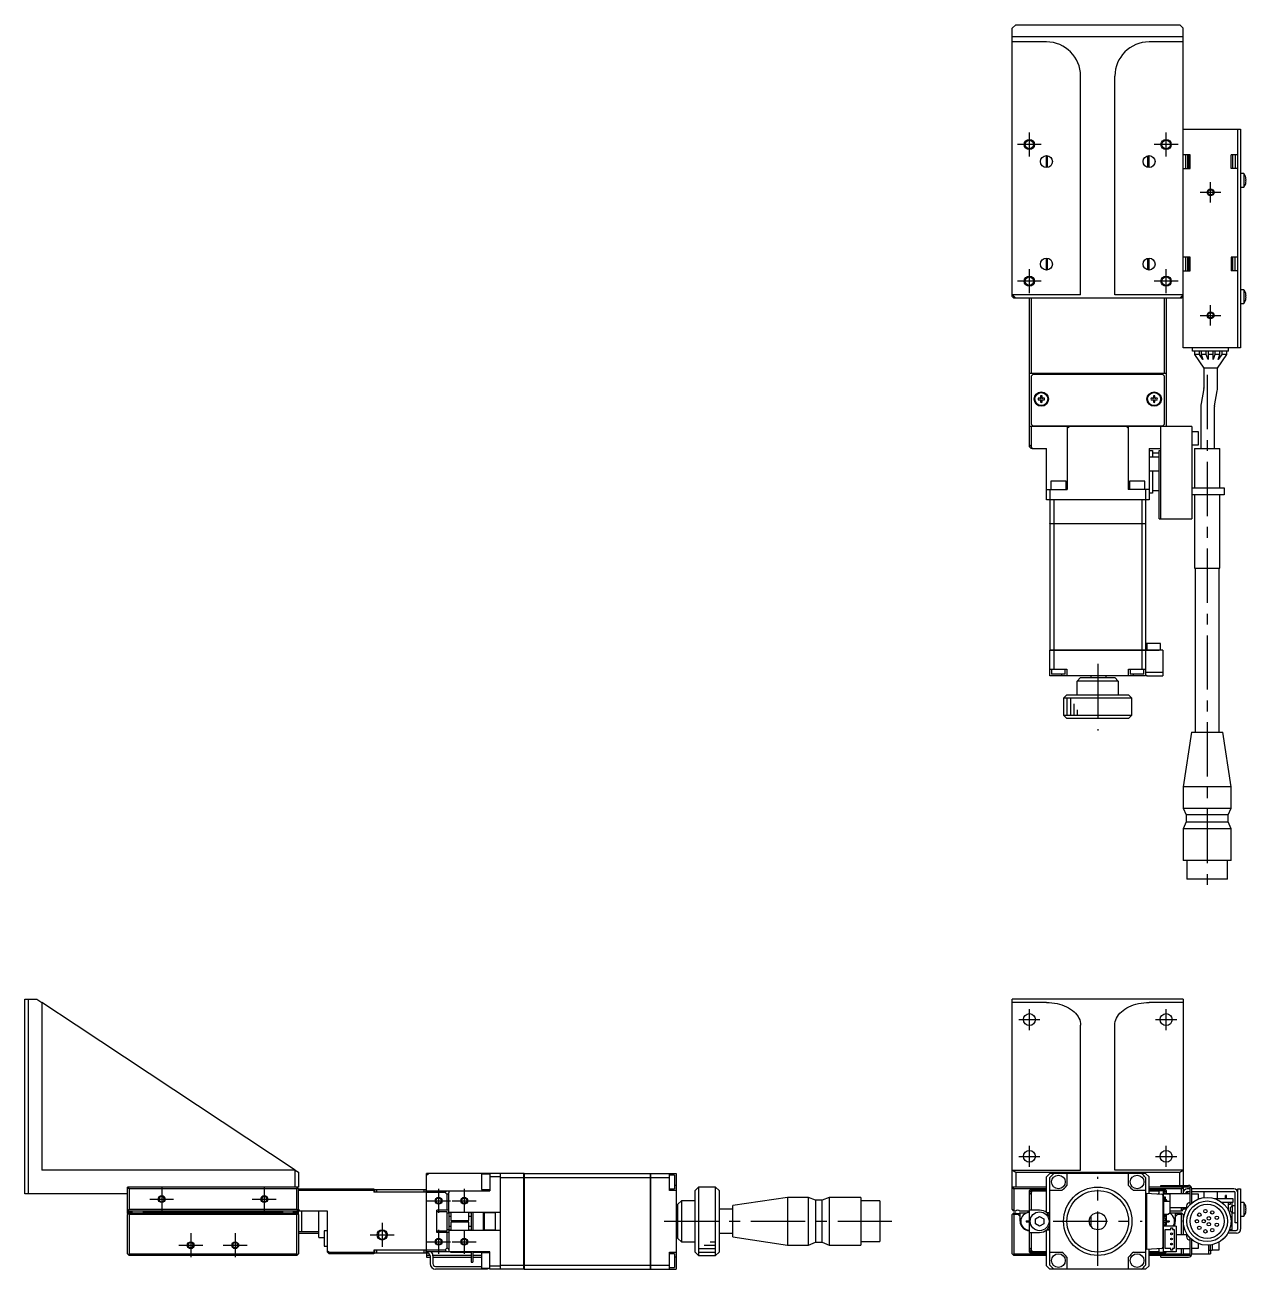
# Model space of a CAD drawing. Extents: x 0 to 744, y -8 to 659.
# Drawn here: x 0 to 357.1, y 295.3 to 659.4 of the extents above; entities that cross this region are included whole.
import ezdxf

# ---------------------------------------------------------------- set-up
doc = ezdxf.new("R2010")
doc.units = 0
doc.header["$LTSCALE"] = 0.5
doc.linetypes.add('CENTER', pattern=[50.8, 31.75, -6.35, 6.35, -6.35])
for name, color, linetype in [('MSM_CENTER', 1, 'CENTER'), ('MSM_CONTINUOUS', 7, 'CONTINUOUS'), ('MSM_NARROW', 5, 'CONTINUOUS')]:
    doc.layers.add(name, color=color, linetype=linetype)

msp = doc.modelspace()

# ---------------------------------------------------------------- linework, layer by layer
at = {"layer": 'MSM_CENTER'}
for p, q in [((293.76, 620.86), (293.76, 627.86)), ((333.76, 620.86), (333.76, 627.86)), ((297.26, 624.36), (290.26, 624.36)), ((337.26, 624.36), (330.26, 624.36)), ((346.76, 607.36), (346.76, 613.36)), ((343.76, 610.36), (349.76, 610.36)), ((293.76, 580.86), (293.76, 587.86)), ((333.76, 580.86), (333.76, 587.86)), ((297.26, 584.36), (290.26, 584.36)), ((337.26, 584.36), (330.26, 584.36)), ((346.76, 571.36), (346.76, 577.36)), ((343.76, 574.36), (349.76, 574.36)), ((345.76, 556.91), (345.76, 405.81)), ((313.76, 472.36), (313.76, 452.86)), ((293.76, 365.18), (293.76, 371.38)), ((333.76, 365.18), (333.76, 371.38)), ((290.66, 368.28), (296.86, 368.28)), ((330.66, 368.28), (336.86, 368.28)), ((293.76, 325.18), (293.76, 331.38)), ((333.76, 325.18), (333.76, 331.38)), ((290.66, 328.28), (296.86, 328.28)), ((330.66, 328.28), (336.86, 328.28)), ((313.76, 296.28), (313.76, 322.28)), ((40, 319.28), (40, 312.28)), ((70, 319.28), (70, 312.28)), ((121, 318.78), (121, 311.78)), ((128.5, 318.78), (128.5, 311.78)), ((36.5, 315.78), (43.5, 315.78)), ((66.5, 315.78), (73.5, 315.78)), ((117.5, 315.28), (124.5, 315.28)), ((125, 315.28), (132, 315.28)), ((104.5, 308.78), (104.5, 301.78)), ((121, 306.78), (121, 299.78)), ((128.5, 306.78), (128.5, 299.78)), ((186.95, 309.28), (253.55, 309.28)), ((300.76, 309.28), (326.76, 309.28)), ((45, 302.28), (52, 302.28)), ((48.5, 305.78), (48.5, 298.78)), ((58, 302.28), (65, 302.28)), ((61.5, 305.78), (61.5, 298.78)), ((101, 305.28), (108, 305.28)), ((117.5, 303.28), (124.5, 303.28)), ((125, 303.28), (132, 303.28))]:
    msp.add_line(p, q, dxfattribs=at)
at = {"layer": 'MSM_CONTINUOUS'}
for p, q in [((289.76, 659.36), (288.76, 658.36)), ((289.76, 659.36), (337.76, 659.36)), ((338.76, 658.36), (337.76, 659.36)), ((288.76, 579.86), (288.76, 658.36)), ((338.76, 655.86), (288.76, 655.86)), ((338.76, 564.86), (338.76, 658.36)), ((298.76, 654.36), (288.76, 654.36)), ((338.76, 654.36), (328.76, 654.36)), ((308.76, 580.32), (308.76, 644.36)), ((318.76, 580.32), (318.76, 644.36)), ((338.76, 628.86), (355.56, 628.86)), ((354.76, 564.86), (354.76, 628.86)), ((355.56, 628.86), (355.56, 564.86)), ((298.76, 617.61), (298.76, 621.11)), ((299.11, 617.64), (299.11, 621.07)), ((328.41, 617.64), (328.41, 621.07)), ((328.76, 617.61), (328.76, 621.11)), ((340.76, 621.36), (338.76, 621.36)), ((339.56, 617.36), (339.56, 621.36)), ((340.06, 621.36), (340.06, 617.36)), ((340.26, 621.36), (340.26, 617.36)), ((340.76, 617.36), (340.76, 621.36)), ((352.76, 617.36), (352.76, 621.36)), ((354.76, 621.36), (352.76, 621.36)), ((353.26, 617.36), (353.26, 621.36)), ((353.96, 621.36), (353.96, 617.36)), ((338.76, 617.36), (340.76, 617.36)), ((354.76, 617.36), (352.76, 617.36)), ((356.46, 615.86), (355.56, 615.86)), ((356.46, 615.86), (356.46, 611.86)), ((355.56, 611.86), (356.46, 611.86)), ((357.03, 614.74), (357.03, 614.75)), ((357.03, 614.04), (357.15, 614.04)), ((357.03, 613.68), (357.03, 614.04)), ((357.15, 613.68), (357.03, 613.68)), ((357.03, 612.97), (357.03, 612.97)), ((298.76, 587.61), (298.76, 591.11)), ((299.11, 587.64), (299.11, 591.07)), ((328.41, 587.64), (328.41, 591.07)), ((328.76, 587.61), (328.76, 591.11)), ((340.76, 591.36), (338.76, 591.36)), ((339.56, 587.36), (339.56, 591.36)), ((340.06, 591.36), (340.06, 587.36)), ((340.26, 591.36), (340.26, 587.36)), ((340.76, 587.36), (340.76, 591.36)), ((354.76, 591.36), (352.76, 591.36)), ((352.76, 591.36), (352.76, 587.36)), ((353.26, 587.36), (353.26, 591.36)), ((353.96, 587.36), (353.96, 591.36)), ((338.76, 587.36), (340.76, 587.36)), ((354.76, 587.36), (352.76, 587.36)), ((288.76, 580.36), (288.8, 580.32)), ((288.76, 579.86), (289.26, 579.36)), ((288.8, 580.32), (289.76, 579.36)), ((308.76, 580.32), (288.8, 580.32)), ((289.01, 579.61), (289.26, 579.86)), ((338.26, 579.36), (289.26, 579.36)), ((293.76, 535.86), (293.76, 579.36)), ((294.26, 579.36), (294.26, 557.36)), ((338.72, 580.32), (318.76, 580.32)), ((333.26, 557.36), (333.26, 579.36)), ((333.76, 579.36), (333.76, 541.86)), ((337.76, 579.36), (338.72, 580.32)), ((338.26, 579.86), (338.51, 579.61)), ((338.76, 579.86), (338.26, 579.36)), ((338.72, 580.32), (338.76, 580.36)), ((356.46, 581.86), (355.56, 581.86)), ((356.46, 581.86), (356.46, 577.86)), ((357.03, 580.74), (357.03, 580.75)), ((357.03, 580.04), (357.15, 580.04)), ((357.03, 579.68), (357.03, 580.04)), ((357.15, 579.68), (357.03, 579.68)), ((357.03, 578.97), (357.03, 578.97)), ((355.56, 577.86), (356.46, 577.86)), ((355.56, 564.86), (338.76, 564.86)), ((341.51, 563.86), (341.51, 564.86)), ((352.01, 563.86), (352.01, 564.86)), ((352.01, 563.86), (341.51, 563.86)), ((342.01, 563.86), (342.01, 562.86)), ((343.51, 562.86), (342.01, 562.86)), ((342.01, 562.86), (344.76, 558.86)), ((343.51, 562.86), (343.51, 563.86)), ((344.51, 561.4), (343.51, 562.86)), ((344.01, 563.86), (344.01, 562.86)), ((345.51, 562.86), (344.01, 562.86)), ((344.01, 562.86), (344.51, 561.4)), ((345.51, 562.86), (345.51, 563.86)), ((346.01, 561.4), (345.51, 562.86)), ((346.01, 563.86), (346.01, 561.4)), ((347.51, 562.86), (346.01, 562.86)), ((347.51, 561.4), (347.51, 563.86)), ((348.01, 562.86), (347.51, 561.4)), ((348.01, 563.86), (348.01, 562.86)), ((349.51, 562.86), (348.01, 562.86)), ((348.76, 558.86), (351.51, 562.86)), ((349.01, 561.4), (349.51, 562.86)), ((350.01, 562.86), (349.01, 561.4)), ((349.51, 562.86), (349.51, 563.86)), ((350.01, 563.86), (350.01, 562.86)), ((351.51, 562.86), (350.01, 562.86)), ((351.51, 562.86), (351.51, 563.86)), ((333.76, 557.36), (293.76, 557.36)), ((294.76, 557.06), (294.26, 556.56)), ((332.76, 557.06), (294.76, 557.06)), ((299.51, 557.36), (299.51, 557.06)), ((300.01, 557.36), (300.01, 557.06)), ((305.51, 557.06), (305.51, 557.36)), ((308.96, 557.36), (308.76, 557.16)), ((318.76, 557.16), (308.76, 557.16)), ((308.76, 557.16), (308.76, 557.06)), ((318.76, 557.16), (318.56, 557.36)), ((318.76, 557.06), (318.76, 557.16)), ((322.01, 557.36), (322.01, 557.06)), ((327.51, 557.06), (327.51, 557.36)), ((328.01, 557.06), (328.01, 557.36)), ((333.26, 556.56), (332.76, 557.06)), ((348.76, 558.86), (344.76, 558.86)), ((344.76, 558.86), (344.76, 553.12)), ((348.76, 553.12), (348.76, 558.86)), ((294.26, 556.56), (294.26, 542.56)), ((333.26, 542.56), (333.26, 556.56)), ((297.02, 550.1), (296.34, 550.1)), ((297.02, 550.78), (297.02, 550.1)), ((297.5, 550.1), (297.5, 550.78)), ((298.18, 550.1), (297.5, 550.1)), ((330.02, 550.1), (329.34, 550.1)), ((330.02, 550.78), (330.02, 550.1)), ((330.5, 550.1), (330.5, 550.78)), ((331.18, 550.1), (330.5, 550.1)), ((344.74, 552.95), (343.97, 548.54)), ((347.91, 547.84), (348.68, 552.25)), ((296.34, 549.62), (297.02, 549.62)), ((297.02, 549.62), (297.02, 548.94)), ((297.5, 549.62), (298.18, 549.62)), ((297.5, 548.94), (297.5, 549.62)), ((329.34, 549.62), (330.02, 549.62)), ((330.02, 549.62), (330.02, 548.94)), ((330.5, 548.94), (330.5, 549.62)), ((330.5, 549.62), (331.18, 549.62)), ((343.89, 547.67), (343.89, 535.36)), ((347.89, 535.36), (347.89, 547.67)), ((294.26, 542.56), (294.76, 542.06)), ((332.76, 542.06), (333.26, 542.56)), ((341.26, 541.86), (293.76, 541.86)), ((294.26, 541.86), (294.26, 535.97)), ((294.76, 542.06), (332.76, 542.06)), ((299.51, 542.06), (299.51, 541.86)), ((303.76, 542.06), (303.76, 541.86)), ((304.76, 542.06), (304.76, 541.86)), ((304.86, 541.36), (305.36, 541.86)), ((304.86, 541.86), (304.86, 523.36)), ((306.26, 542.06), (306.26, 541.86)), ((321.26, 541.86), (321.26, 542.06)), ((322.16, 541.86), (322.66, 541.36)), ((322.66, 541.86), (322.66, 523.36)), ((322.76, 542.06), (322.76, 541.86)), ((323.76, 541.86), (323.76, 542.06)), ((328.01, 541.86), (328.01, 542.06)), ((332.26, 514.86), (332.26, 541.86)), ((341.26, 541.86), (341.26, 514.86)), ((343.26, 540.26), (341.26, 540.26)), ((343.26, 536.46), (343.26, 540.26)), ((293.76, 536.47), (294.26, 535.97)), ((294.26, 535.36), (293.76, 535.86)), ((294.26, 535.97), (294.57, 535.36)), ((294.57, 535.36), (294.26, 535.36)), ((294.57, 535.36), (298.76, 535.36)), ((298.76, 520.36), (298.76, 535.36)), ((328.76, 535.36), (328.76, 520.36)), ((328.76, 535.36), (332.26, 535.36)), ((341.26, 536.46), (343.26, 536.46)), ((342.01, 535.36), (349.51, 535.36)), ((342.01, 535.36), (342.01, 523.86)), ((349.51, 523.86), (349.51, 535.36)), ((328.76, 534.86), (329.76, 534.86)), ((331.76, 532.86), (328.76, 532.86)), ((329.76, 534.86), (329.76, 532.86)), ((329.76, 534.11), (331.76, 534.11)), ((331.76, 514.86), (331.76, 534.86)), ((331.76, 534.86), (332.26, 534.86)), ((328.76, 528.86), (331.76, 528.86)), ((329.76, 528.86), (329.76, 522.36)), ((304.51, 525.86), (300.01, 525.86)), ((300.01, 525.86), (300.01, 523.36)), ((304.51, 523.36), (304.51, 525.86)), ((327.51, 525.86), (323.01, 525.86)), ((323.01, 525.86), (323.01, 523.36)), ((327.51, 523.36), (327.51, 525.86)), ((298.76, 523.36), (304.86, 523.36)), ((299.76, 523.36), (299.76, 513.41)), ((328.76, 523.36), (322.66, 523.36)), ((327.76, 523.36), (327.76, 513.41)), ((329.76, 522.36), (328.76, 522.36)), ((329.76, 523.11), (331.76, 523.11)), ((341.26, 523.86), (350.76, 523.86)), ((350.76, 521.86), (341.26, 521.86)), ((342.01, 521.86), (342.01, 500.36)), ((349.51, 500.36), (349.51, 521.86)), ((350.76, 523.86), (350.76, 521.86)), ((328.76, 520.36), (298.76, 520.36)), ((300.91, 520.36), (300.91, 513.41)), ((326.61, 520.36), (326.61, 513.41)), ((299.76, 513.41), (327.76, 513.41)), ((299.76, 513.36), (299.76, 476.41)), ((327.76, 513.36), (299.76, 513.36)), ((299.77, 513.36), (299.77, 513.41)), ((300.91, 513.36), (300.91, 476.41)), ((300.92, 513.36), (300.92, 513.41)), ((326.6, 513.36), (326.6, 513.41)), ((326.61, 513.36), (326.61, 476.41)), ((327.75, 513.36), (327.75, 513.41)), ((327.76, 513.36), (327.76, 476.41)), ((331.76, 514.86), (341.26, 514.86)), ((342.01, 500.36), (349.51, 500.36)), ((342.26, 500.36), (342.26, 452.36)), ((349.26, 452.36), (349.26, 500.36)), ((332.16, 478.36), (327.76, 478.36)), ((328.26, 476.41), (328.26, 478.36)), ((332.16, 476.36), (332.16, 478.36)), ((299.76, 476.41), (331.76, 476.41)), ((332.76, 476.36), (299.76, 476.36)), ((299.76, 468.86), (299.76, 476.36)), ((299.77, 476.36), (299.77, 476.41)), ((300.91, 476.36), (300.91, 470.86)), ((300.92, 476.36), (300.92, 476.41)), ((326.6, 476.36), (326.6, 476.41)), ((326.61, 476.36), (326.61, 470.86)), ((327.75, 476.36), (327.75, 476.41)), ((327.76, 476.36), (327.76, 468.86)), ((331.76, 476.41), (331.76, 476.36)), ((332.76, 476.36), (332.76, 469.91)), ((299.76, 470.86), (304.76, 470.86)), ((300.26, 470.86), (300.26, 469.36)), ((304.26, 469.36), (304.26, 470.86)), ((304.76, 470.86), (304.76, 468.86)), ((322.76, 468.86), (322.76, 470.86)), ((322.76, 470.86), (327.76, 470.86)), ((323.26, 470.86), (323.26, 469.36)), ((327.26, 469.36), (327.26, 470.86)), ((327.76, 469.91), (332.76, 469.91)), ((332.76, 469.86), (327.76, 469.86)), ((332.71, 469.86), (332.71, 469.91)), ((332.76, 469.86), (332.76, 468.86)), ((327.76, 468.86), (299.76, 468.86)), ((304.26, 469.36), (300.26, 469.36)), ((303.26, 468.86), (303.26, 469.36)), ((308.76, 468.36), (307.76, 467.36)), ((319.76, 467.36), (307.76, 467.36)), ((307.76, 463.36), (307.76, 467.36)), ((308.76, 468.36), (318.76, 468.36)), ((311.76, 468.86), (311.76, 468.36)), ((316.26, 468.36), (316.26, 468.86)), ((319.76, 467.36), (318.76, 468.36)), ((319.76, 467.36), (319.76, 463.36)), ((327.26, 469.36), (323.26, 469.36)), ((324.26, 468.86), (324.26, 469.36)), ((327.76, 469.06), (328.06, 469.06)), ((328.06, 469.06), (328.06, 468.86)), ((328.06, 468.86), (332.76, 468.86)), ((304.76, 463.36), (303.76, 462.36)), ((304.76, 463.36), (322.76, 463.36)), ((323.76, 462.36), (322.76, 463.36)), ((323.76, 462.36), (303.76, 462.36)), ((303.76, 462.36), (303.76, 457.36)), ((323.76, 457.36), (323.76, 462.36)), ((303.76, 457.36), (323.76, 457.36)), ((303.76, 457.36), (304.76, 456.36)), ((322.76, 456.36), (304.76, 456.36)), ((322.76, 456.36), (323.76, 457.36)), ((341.19, 452.36), (338.76, 436.36)), ((341.19, 452.36), (350.33, 452.36)), ((352.76, 436.36), (350.33, 452.36)), ((352.76, 436.36), (338.76, 436.36)), ((338.76, 436.36), (338.76, 430.16)), ((352.76, 430.16), (352.76, 436.36)), ((338.76, 430.16), (352.76, 430.16)), ((338.76, 430.16), (339.61, 428.16)), ((351.91, 428.16), (352.76, 430.16)), ((339.61, 426.16), (338.76, 424.16)), ((351.91, 428.16), (339.61, 428.16)), ((339.61, 428.16), (339.61, 426.16)), ((339.61, 426.16), (351.91, 426.16)), ((351.91, 426.16), (351.91, 428.16)), ((352.76, 424.16), (351.91, 426.16)), ((352.76, 424.16), (338.76, 424.16)), ((338.76, 424.16), (338.76, 414.86)), ((352.76, 414.86), (352.76, 424.16)), ((352.76, 414.86), (338.76, 414.86)), ((339.81, 414.86), (339.81, 409.36)), ((351.71, 409.36), (351.71, 414.86)), ((351.71, 409.36), (339.81, 409.36)), ((0, 317.28), (0, 374.28)), ((0, 374.28), (3.5, 374.28)), ((1, 374.28), (1, 317.28)), ((3.5, 374.28), (5, 373.29)), ((5, 373.29), (5, 324.28)), ((15, 366.67), (5, 373.29)), ((338.76, 374.28), (288.76, 374.28)), ((288.76, 312.78), (288.76, 374.28)), ((298.76, 373.29), (288.76, 373.29)), ((298.76, 373.29), (299.54, 373.27)), ((299.54, 373.27), (300.32, 373.21)), ((300.32, 373.21), (301.09, 373.1)), ((301.09, 373.1), (301.85, 372.96)), ((301.85, 372.96), (302.59, 372.78)), ((302.59, 372.78), (303.3, 372.57)), ((303.3, 372.57), (303.99, 372.31)), ((303.99, 372.31), (304.64, 372.02)), ((304.64, 372.02), (305.25, 371.7)), ((305.25, 371.7), (305.83, 371.35)), ((321.69, 371.35), (322.27, 371.7)), ((322.27, 371.7), (322.88, 372.02)), ((322.88, 372.02), (323.54, 372.31)), ((323.54, 372.31), (324.22, 372.57)), ((324.22, 372.57), (324.93, 372.78)), ((324.93, 372.78), (325.67, 372.96)), ((325.67, 372.96), (326.43, 373.1)), ((326.43, 373.1), (327.2, 373.21)), ((327.2, 373.21), (327.98, 373.27)), ((327.98, 373.27), (328.76, 373.29)), ((338.76, 373.29), (328.76, 373.29)), ((338.76, 374.28), (338.76, 319.78)), ((305.83, 371.35), (306.36, 370.97)), ((306.36, 370.97), (306.85, 370.56)), ((306.85, 370.56), (307.29, 370.13)), ((307.29, 370.13), (307.67, 369.67)), ((307.67, 369.67), (308, 369.2)), ((308, 369.2), (308.27, 368.71)), ((308.27, 368.71), (308.48, 368.21)), ((308.48, 368.21), (308.64, 367.7)), ((318.88, 367.7), (319.04, 368.21)), ((319.04, 368.21), (319.25, 368.71)), ((319.25, 368.71), (319.52, 369.2)), ((319.52, 369.2), (319.85, 369.67)), ((319.85, 369.67), (320.23, 370.13)), ((320.23, 370.13), (320.67, 370.56)), ((320.67, 370.56), (321.16, 370.97)), ((321.16, 370.97), (321.69, 371.35)), ((79.04, 324.28), (15, 366.67)), ((308.64, 367.7), (308.73, 367.19)), ((308.73, 367.19), (308.76, 366.67)), ((308.76, 324.28), (308.76, 366.67)), ((318.76, 366.67), (318.79, 367.19)), ((318.76, 324.28), (318.76, 366.67)), ((318.79, 367.19), (318.88, 367.7)), ((79.04, 324.28), (5, 324.28)), ((79, 319.28), (79, 324.28)), ((79.04, 324.28), (80, 323.65)), ((288.76, 324.28), (308.76, 324.28)), ((288.8, 324.28), (289.76, 323.65)), ((338.76, 324.28), (318.76, 324.28)), ((337.76, 323.65), (338.72, 324.28)), ((80, 323.65), (80, 319.28)), ((117.5, 322.78), (118, 323.28)), ((145.95, 323.28), (117.5, 323.28)), ((117.5, 300.78), (117.5, 323.28)), ((133.5, 323.03), (133.5, 318.53)), ((136, 323.03), (133.5, 323.03)), ((136, 323.28), (136, 318.18)), ((139, 322.28), (136, 322.28)), ((139, 323.28), (139, 295.28)), ((139, 322.13), (145.95, 322.13)), ((145.95, 295.28), (145.95, 323.28)), ((146, 323.27), (145.95, 323.27)), ((146, 322.12), (145.95, 322.12)), ((146, 323.28), (182.95, 323.28)), ((146, 323.28), (146, 295.28)), ((146, 322.13), (182.95, 322.13)), ((182.95, 295.28), (182.95, 323.28)), ((183, 323.27), (182.95, 323.27)), ((183, 322.12), (182.95, 322.12)), ((183, 323.28), (183, 295.28)), ((183, 323.28), (190.5, 323.28)), ((183, 322.13), (188.5, 322.13)), ((188.5, 318.28), (188.5, 323.28)), ((190, 322.78), (188.5, 322.78)), ((190, 322.78), (190, 318.78)), ((190.5, 323.28), (190.5, 295.28)), ((289.76, 323.65), (337.76, 323.65)), ((289.76, 323.65), (289.76, 319.28)), ((299.76, 323.28), (298.76, 322.28)), ((298.76, 311.88), (298.76, 322.28)), ((327.76, 323.28), (299.76, 323.28)), ((299.76, 296.43), (299.76, 322.13)), ((304.76, 323.28), (304.76, 319.78)), ((322.76, 319.78), (322.76, 323.28)), ((328.76, 322.28), (327.76, 323.28)), ((327.76, 322.13), (327.76, 296.43)), ((328.76, 317.46), (328.76, 322.28)), ((337.76, 319.78), (337.76, 323.65)), ((30, 317.28), (0, 317.28)), ((80, 319.28), (30, 319.28)), ((30.5, 319.28), (30, 318.78)), ((30, 311.58), (30, 319.28)), ((30.25, 319.03), (30.5, 318.78)), ((30.5, 318.78), (30.5, 312.78)), ((79.5, 318.78), (30.5, 318.78)), ((80, 318.78), (79.5, 319.28)), ((79.5, 318.78), (79.75, 319.03)), ((79.5, 312.78), (79.5, 318.78)), ((80, 311.58), (80, 318.78)), ((80, 318.78), (102, 318.78)), ((102, 318.28), (80, 318.28)), ((102, 318.78), (102, 317.78)), ((117.5, 317.78), (102, 317.78)), ((102.3, 317.78), (102.3, 318.58)), ((102.3, 318.58), (117.3, 318.58)), ((102.8, 318.58), (102.8, 317.78)), ((116.8, 317.78), (116.8, 318.58)), ((117.3, 318.58), (117.3, 317.78)), ((117.5, 318.18), (124, 318.18)), ((122.89, 317.68), (117.5, 317.68)), ((122.89, 317.68), (123.39, 318.18)), ((123.5, 317.07), (122.89, 317.68)), ((124, 317.57), (123.5, 317.07)), ((123.5, 312.53), (123.5, 317.07)), ((124, 318.18), (124, 317.57)), ((124, 318.18), (136, 318.18)), ((124, 311.77), (124, 317.57)), ((133.5, 318.53), (136, 318.53)), ((188.5, 318.78), (190, 318.78)), ((190.5, 318.28), (188.5, 318.28)), ((190.5, 319.78), (190, 319.78)), ((197, 319.28), (196, 318.28)), ((196, 300.28), (196, 318.28)), ((197, 319.28), (197, 299.28)), ((202, 319.28), (197, 319.28)), ((202, 299.28), (202, 319.28)), ((203, 318.28), (202, 319.28)), ((203, 318.28), (203, 300.28)), ((298.76, 319.28), (288.76, 319.28)), ((288.76, 318.78), (289.26, 319.28)), ((289.26, 318.78), (289.01, 319.03)), ((289.26, 318.78), (289.26, 312.28)), ((298.76, 318.78), (289.26, 318.78)), ((294.26, 318.78), (293.76, 318.28)), ((293.76, 300.28), (293.76, 318.28)), ((293.76, 317.68), (294.26, 318.18)), ((293.86, 317.78), (293.76, 317.78)), ((294.26, 317.57), (293.76, 317.07)), ((294.26, 318.18), (294.26, 318.58)), ((294.26, 318.58), (298.76, 318.58)), ((294.57, 318.18), (294.26, 317.57)), ((294.26, 318.18), (298.76, 318.18)), ((294.26, 317.57), (294.26, 312.53)), ((294.76, 318.58), (294.76, 318.18)), ((303.26, 318.28), (299.76, 318.28)), ((327.76, 318.28), (324.26, 318.28)), ((327.76, 317.53), (328.06, 317.51)), ((328.06, 317.51), (332.48, 317.2)), ((328.06, 317.51), (328.06, 301.05)), ((332.26, 319.28), (328.76, 319.28)), ((338.26, 318.78), (328.76, 318.78)), ((328.76, 318.58), (333.26, 318.58)), ((328.76, 318.18), (331.76, 318.18)), ((331.76, 317.28), (331.34, 317.28)), ((331.76, 317.25), (331.76, 318.28)), ((331.76, 318.28), (332.96, 318.28)), ((332.26, 319.78), (340.26, 319.78)), ((332.26, 319.28), (332.26, 319.78)), ((340.56, 319.28), (332.26, 319.28)), ((332.76, 318.28), (332.76, 318.58)), ((332.76, 316.9), (332.76, 301.66)), ((332.96, 300.28), (332.96, 318.28)), ((332.96, 318.18), (333.26, 318.18)), ((333.26, 317.57), (332.96, 318.17)), ((334.96, 317.18), (332.96, 317.18)), ((333.76, 318.28), (333.26, 318.78)), ((333.26, 318.58), (333.26, 318.18)), ((333.26, 318.18), (333.76, 317.68)), ((333.65, 317.18), (333.26, 317.57)), ((333.26, 317.18), (333.26, 317.57)), ((333.76, 317.78), (333.66, 317.78)), ((333.76, 318.28), (333.76, 317.18)), ((340.76, 317.28), (333.76, 317.28)), ((334.96, 313.38), (334.96, 317.18)), ((338.26, 319.28), (338.76, 318.78)), ((338.51, 319.03), (338.26, 318.78)), ((338.26, 317.28), (338.26, 318.78)), ((338.76, 319.28), (338.76, 317.28)), ((339.56, 317.28), (339.56, 317.58)), ((340.06, 317.78), (339.61, 317.78)), ((340.76, 318.78), (339.96, 318.78)), ((339.96, 317.98), (340.76, 317.98)), ((340.06, 317.78), (340.06, 317.28)), ((340.76, 314.18), (340.76, 319.08)), ((353.56, 318.78), (341.26, 318.78)), ((341.26, 314.64), (341.26, 318.78)), ((341.26, 317.98), (353.56, 317.98)), ((343.26, 317.18), (341.26, 317.18)), ((343.26, 315.82), (343.26, 317.18)), ((344.76, 317.98), (344.76, 316.21)), ((348.76, 315.98), (348.76, 317.98)), ((351.14, 315.98), (351.14, 316.78)), ((351.39, 316.78), (351.14, 316.78)), ((351.39, 315.98), (351.39, 316.78)), ((353.96, 308.78), (353.96, 317.58)), ((354.76, 307.08), (354.76, 318.78)), ((354.76, 318.78), (355.56, 318.78)), ((355.56, 318.78), (355.56, 306.98)), ((191, 314.28), (192, 315.28)), ((191, 304.28), (191, 314.28)), ((192, 315.28), (192, 303.28)), ((196, 315.28), (192, 315.28)), ((223, 316.28), (207, 313.85)), ((207, 304.71), (207, 313.85)), ((223, 316.28), (223, 302.28)), ((229.2, 316.28), (223, 316.28)), ((229.2, 302.28), (229.2, 316.28)), ((231.2, 315.43), (229.2, 316.28)), ((231.2, 315.43), (231.2, 303.13)), ((233.2, 315.43), (231.2, 315.43)), ((235.2, 316.28), (233.2, 315.43)), ((233.2, 303.13), (233.2, 315.43)), ((235.2, 316.28), (235.2, 302.28)), ((244.5, 316.28), (235.2, 316.28)), ((244.5, 316.28), (244.5, 302.28)), ((250, 315.23), (244.5, 315.23)), ((250, 315.23), (250, 303.33)), ((332.96, 316.45), (333.51, 316.45)), ((332.96, 316.23), (333.19, 316.23)), ((332.96, 315.98), (333.19, 315.98)), ((332.96, 315.92), (333.19, 315.92)), ((332.96, 315.5), (333.04, 315.5)), ((332.96, 313.5), (333.06, 313.5)), ((332.96, 313.38), (333.06, 313.38)), ((333.06, 311.38), (333.06, 315.08)), ((333.16, 315.18), (334.74, 315.18)), ((333.19, 315.72), (333.19, 316.23)), ((333.29, 315.62), (333.62, 315.62)), ((333.62, 315.39), (333.29, 315.39)), ((333.51, 316.45), (333.51, 315.62)), ((333.51, 315.39), (333.51, 315.18)), ((333.72, 315.18), (333.72, 315.29)), ((333.95, 315.18), (333.95, 315.29)), ((334.84, 315.08), (334.84, 311.7)), ((334.84, 313.38), (334.96, 313.38)), ((334.84, 313.28), (339.76, 313.28)), ((338.26, 312.28), (338.26, 313.28)), ((338.76, 312.78), (338.76, 313.28)), ((339.56, 313.28), (339.56, 312.78)), ((339.76, 313.78), (339.76, 312.89)), ((341.43, 314.78), (341.26, 314.78)), ((343.26, 315.98), (343.73, 315.98)), ((347.79, 315.98), (353.26, 315.98)), ((353.26, 314.78), (350.09, 314.78)), ((352.01, 312.43), (352.01, 314.78)), ((352.47, 314.23), (352.01, 314.23)), ((352.47, 314.78), (352.47, 314.23)), ((352.86, 313.58), (352.56, 313.28)), ((352.56, 312.28), (352.56, 313.28)), ((353.06, 313.78), (352.86, 313.58)), ((353.01, 314.78), (353.01, 313.73)), ((353.06, 313.78), (353.06, 311.78)), ((353.96, 313.78), (353.06, 313.78)), ((353.26, 315.98), (353.26, 314.78)), ((356.46, 314.78), (355.56, 314.78)), ((356.46, 314.78), (356.46, 310.78)), ((357.03, 313.67), (357.03, 313.67)), ((30.5, 312.78), (30, 312.28)), ((88.5, 312.28), (30, 312.28)), ((30, 312.08), (31.4, 312.08)), ((30.5, 311.78), (30, 311.28)), ((30.1, 311.48), (30, 311.58)), ((30, 299.78), (30, 311.28)), ((30.1, 311.38), (30.1, 311.58)), ((30.5, 311.28), (30.25, 311.53)), ((31.1, 311.88), (30.4, 311.88)), ((30.5, 312.78), (79.5, 312.78)), ((30.5, 311.78), (79.5, 311.78)), ((79.5, 311.28), (30.5, 311.28)), ((30.5, 311.28), (30.5, 299.78)), ((31.4, 311.78), (31.4, 312.08)), ((75.5, 311.89), (34.5, 311.89)), ((34.5, 311.78), (34.5, 311.89)), ((75.5, 311.78), (75.5, 311.89)), ((78.6, 311.78), (78.6, 312.08)), ((80, 312.08), (78.6, 312.08)), ((79.6, 311.88), (78.9, 311.88)), ((80, 312.28), (79.5, 312.78)), ((79.5, 311.78), (80, 311.28)), ((79.75, 311.53), (79.5, 311.28)), ((79.5, 299.78), (79.5, 311.28)), ((80, 311.58), (79.9, 311.48)), ((79.9, 311.58), (79.9, 311.38)), ((80.5, 312.28), (80, 312.78)), ((80, 311.28), (80, 299.78)), ((81, 306.28), (81, 312.28)), ((86, 304.53), (86, 312.28)), ((88.5, 300.28), (88.5, 312.28)), ((124, 312.53), (120.5, 312.53)), ((120.5, 306.03), (120.5, 312.53)), ((123.5, 312.03), (120.5, 312.03)), ((123.5, 306.53), (123.5, 312.03)), ((124, 311.77), (123.5, 311.56)), ((139, 311.88), (124, 311.88)), ((124.1, 306.68), (124.1, 311.88)), ((124.6, 311.78), (124.1, 311.78)), ((124.1, 310.78), (124.6, 310.78)), ((124.5, 311.88), (124.5, 311.78)), ((124.6, 311.88), (124.6, 309.53)), ((124.6, 309.53), (129.8, 309.53)), ((129.8, 309.53), (129.8, 311.88)), ((130.5, 311.78), (129.8, 311.78)), ((129.8, 310.78), (130.5, 310.78)), ((130.5, 311.88), (130.5, 306.68)), ((131, 311.88), (131, 306.68)), ((134.1, 306.68), (134.1, 311.88)), ((134.3, 311.88), (134.3, 306.68)), ((137.5, 311.78), (134.3, 311.78)), ((137.5, 311.88), (137.5, 306.68)), ((191, 312.78), (190.5, 312.78)), ((191, 311.78), (190.5, 311.78)), ((190.5, 310.78), (191, 310.78)), ((207, 312.78), (203, 312.78)), ((289.26, 312.28), (288.76, 312.78)), ((289.26, 311.78), (288.76, 311.28)), ((288.76, 299.78), (288.76, 311.28)), ((289.26, 311.28), (289.01, 311.53)), ((289.7, 312.28), (289.26, 312.28)), ((289.26, 311.78), (289.7, 311.78)), ((289.26, 311.28), (289.26, 299.78)), ((290.46, 311.28), (289.26, 311.28)), ((291.06, 311.7), (290.46, 311.28)), ((290.46, 311.28), (291.06, 310.68)), ((293.76, 312.28), (291.02, 312.28)), ((291.02, 311.78), (293.15, 311.78)), ((291.06, 309.28), (291.06, 311.78)), ((293.76, 310.28), (293.72, 310.28)), ((293.72, 310.28), (293.72, 309.48)), ((296.76, 312.53), (293.76, 312.53)), ((295.51, 310), (296.76, 310.72)), ((295.51, 308.56), (295.51, 310)), ((296.76, 310.72), (298.01, 310)), ((298.01, 310), (298.01, 308.56)), ((298.76, 311.88), (299.76, 311.88)), ((298.85, 311.77), (299.76, 311.77)), ((311.76, 310.78), (311.76, 307.78)), ((332.96, 312.53), (333.06, 312.53)), ((332.96, 311.97), (333.06, 311.97)), ((332.96, 310.78), (332.96, 310.78)), ((333.19, 310.55), (332.96, 310.55)), ((333.19, 310.48), (332.96, 310.48)), ((333.19, 310.23), (332.96, 310.23)), ((332.96, 309.53), (333.76, 309.53)), ((334.42, 311.28), (333.16, 311.28)), ((333.19, 310.23), (333.19, 310.74)), ((333.19, 310.28), (333.76, 310.28)), ((333.2, 310.78), (333.76, 310.78)), ((333.62, 311.07), (333.29, 311.07)), ((333.29, 310.84), (333.62, 310.84)), ((333.39, 311.28), (333.39, 311.07)), ((333.39, 310.84), (333.39, 310.78)), ((333.39, 310.28), (333.39, 309.53)), ((333.51, 311.28), (333.51, 311.07)), ((333.51, 310.84), (333.51, 310.78)), ((333.51, 310.28), (333.51, 309.53)), ((333.72, 311.17), (333.72, 311.28)), ((333.76, 310.87), (333.76, 308.28)), ((333.81, 310.28), (333.76, 310.28)), ((333.81, 310.28), (333.81, 309.48)), ((333.95, 311.17), (333.95, 311.28)), ((334.81, 311.63), (334.49, 311.31)), ((338.26, 312.28), (334.84, 312.28)), ((334.84, 311.78), (338.26, 311.78)), ((336.46, 309.28), (336.46, 311.78)), ((337.06, 311.28), (336.46, 311.7)), ((336.46, 310.68), (337.06, 311.28)), ((338.26, 311.28), (337.06, 311.28)), ((338.76, 312.78), (338.26, 312.28)), ((338.26, 311.78), (338.76, 311.28)), ((338.51, 311.53), (338.26, 311.28)), ((338.26, 305.28), (338.26, 311.28)), ((339.56, 312.78), (338.76, 312.78)), ((338.76, 311.28), (338.76, 305.28)), ((352.56, 312.28), (352.86, 311.98)), ((352.86, 311.98), (353.06, 311.78)), ((353.01, 311.83), (353.01, 306.78)), ((353.06, 311.78), (353.96, 311.78)), ((355.56, 310.78), (356.46, 310.78)), ((357.03, 312.6), (357.03, 312.96)), ((357.03, 312.96), (357.15, 312.96)), ((357.15, 312.6), (357.03, 312.6)), ((357.03, 311.89), (357.03, 311.89)), ((80, 306.28), (86, 306.28)), ((87.5, 306.53), (87.5, 302.03)), ((88.5, 306.53), (87.5, 306.53)), ((120.5, 306.53), (123.5, 306.53)), ((124, 306.03), (120.5, 306.03)), ((123.5, 307), (124, 306.79)), ((123.5, 301.49), (123.5, 306.03)), ((124, 306.79), (124, 300.99)), ((124, 306.68), (139, 306.68)), ((124.6, 307.78), (124.1, 307.78)), ((124.1, 306.78), (124.6, 306.78)), ((124.5, 306.78), (124.5, 306.68)), ((124.6, 309.03), (124.6, 306.68)), ((129.8, 309.03), (124.6, 309.03)), ((129.8, 306.68), (129.8, 309.03)), ((130.5, 307.78), (129.8, 307.78)), ((129.8, 306.78), (130.5, 306.78)), ((134.3, 306.78), (137.5, 306.78)), ((191, 307.78), (190.5, 307.78)), ((190.5, 306.78), (191, 306.78)), ((292.86, 309.42), (292.86, 309.13)), ((292.86, 309.42), (293.66, 309.42)), ((292.86, 309.13), (293.66, 309.13)), ((293.39, 309.42), (293.39, 309.13)), ((293.72, 309.07), (293.72, 308.28)), ((293.76, 308.28), (293.72, 308.28)), ((293.76, 306.03), (296.76, 306.03)), ((294.26, 306.03), (294.26, 300.99)), ((296.76, 307.84), (295.51, 308.56)), ((298.01, 308.56), (296.76, 307.84)), ((299.76, 306.68), (298.76, 306.68)), ((298.76, 296.28), (298.76, 306.68)), ((299.76, 306.79), (298.85, 306.79)), ((332.96, 309.03), (333.76, 309.03)), ((332.96, 308.28), (333.76, 308.28)), ((336.66, 307.85), (332.96, 307.85)), ((333.39, 309.03), (333.39, 308.28)), ((333.46, 301.35), (333.46, 306.85)), ((333.46, 306.85), (335.11, 306.85)), ((333.51, 309.03), (333.51, 308.28)), ((333.76, 307.85), (333.76, 308.28)), ((333.81, 308.28), (333.76, 308.28)), ((333.81, 309.07), (333.81, 308.28)), ((333.87, 309.42), (334.66, 309.42)), ((333.87, 309.13), (334.66, 309.13)), ((334.13, 309.13), (334.13, 309.42)), ((334.66, 309.42), (334.66, 309.13)), ((335.11, 307.35), (335.61, 307.35)), ((335.11, 306.85), (335.11, 307.35)), ((335.61, 307.35), (335.61, 306.85)), ((335.61, 306.85), (336.16, 306.85)), ((336.16, 306.85), (336.16, 301.35)), ((336.66, 307.85), (336.66, 300.35)), ((352.22, 306.58), (354.26, 306.58)), ((353.01, 306.78), (352.3, 306.78)), ((354.76, 308.78), (353.96, 308.78)), ((80, 305.78), (86, 305.78)), ((86, 304.53), (87.5, 304.53)), ((190.5, 305.78), (191, 305.78)), ((192, 303.28), (191, 304.28)), ((192, 303.28), (196, 303.28)), ((203, 305.78), (207, 305.78)), ((207, 304.71), (223, 302.28)), ((223, 302.28), (229.2, 302.28)), ((229.2, 302.28), (231.2, 303.13)), ((231.2, 303.13), (233.2, 303.13)), ((233.2, 303.13), (235.2, 302.28)), ((235.2, 302.28), (244.5, 302.28)), ((244.5, 303.33), (250, 303.33)), ((339.76, 305.28), (336.66, 305.28)), ((339.76, 305.67), (339.76, 304.78)), ((340.76, 299.48), (340.76, 304.38)), ((341.26, 299.78), (341.26, 303.92)), ((341.26, 303.78), (341.43, 303.78)), ((343.26, 301.38), (343.26, 302.74)), ((346.26, 299.78), (346.26, 302.3)), ((346.76, 300.78), (346.76, 302.35)), ((347.26, 302.44), (347.26, 300.78)), ((349.26, 300.88), (349.26, 303.22)), ((354.36, 305.78), (351.82, 305.78)), ((30, 299.78), (30.5, 299.28)), ((30.25, 299.53), (30.5, 299.78)), ((30.5, 299.78), (79.5, 299.78)), ((79.5, 299.28), (30.5, 299.28)), ((79.5, 299.78), (79.75, 299.53)), ((79.5, 299.28), (80, 299.78)), ((87.5, 302.03), (88.5, 302.03)), ((88.5, 300.59), (89.11, 300.28)), ((89, 299.78), (88.5, 300.28)), ((102, 299.78), (89, 299.78)), ((89.11, 300.28), (102, 300.28)), ((89.11, 300.28), (89.61, 299.78)), ((117.5, 300.78), (102, 300.78)), ((102, 300.78), (102, 299.78)), ((102.3, 299.98), (102.3, 300.78)), ((117.7, 299.98), (102.3, 299.98)), ((102.8, 300.78), (102.8, 299.98)), ((116.8, 299.98), (116.8, 300.78)), ((117.3, 300.78), (117.3, 299.98)), ((117.5, 300.88), (122.89, 300.88)), ((117.5, 300.38), (117.5, 300.78)), ((136, 300.38), (117.5, 300.38)), ((117.5, 299.98), (117.5, 298.78)), ((118.49, 299.28), (117.5, 299.28)), ((117.5, 298.78), (118.5, 298.78)), ((118.5, 299.18), (118.5, 296.88)), ((130.5, 299.28), (119.3, 299.28)), ((119.3, 299.18), (119.3, 296.88)), ((119.3, 298.78), (130.5, 298.78)), ((122.89, 300.88), (123.5, 301.49)), ((123.39, 300.38), (122.89, 300.88)), ((123.5, 301.49), (124, 300.99)), ((124, 300.99), (124, 300.38)), ((124.5, 300.38), (124.5, 300.28)), ((124.5, 300.28), (130.5, 300.28)), ((130.5, 300.38), (130.5, 297.28)), ((131, 300.38), (131, 297.28)), ((131, 300.28), (136, 300.28)), ((133.5, 299.28), (131, 299.28)), ((131, 298.78), (133.5, 298.78)), ((133.5, 300.03), (133.5, 295.53)), ((136, 300.03), (133.5, 300.03)), ((136, 295.28), (136, 300.38)), ((188.5, 300.28), (190.5, 300.28)), ((188.5, 295.28), (188.5, 300.28)), ((190, 299.78), (188.5, 299.78)), ((190, 299.78), (190, 295.78)), ((190.5, 298.78), (190, 298.78)), ((196, 300.28), (197, 299.28)), ((197, 299.28), (202, 299.28)), ((202, 299.28), (203, 300.28)), ((288.76, 299.78), (289.26, 299.28)), ((289.01, 299.53), (289.26, 299.78)), ((289.26, 299.78), (298.76, 299.78)), ((298.76, 299.28), (289.26, 299.28)), ((293.76, 301.49), (294.26, 300.99)), ((294.26, 300.38), (293.76, 300.88)), ((293.86, 300.78), (293.76, 300.78)), ((293.76, 300.28), (294.26, 299.78)), ((294.26, 300.99), (294.57, 300.38)), ((294.26, 299.98), (294.26, 300.38)), ((298.76, 300.38), (294.26, 300.38)), ((298.76, 299.98), (294.26, 299.98)), ((294.76, 300.38), (294.76, 299.98)), ((299.76, 300.28), (303.26, 300.28)), ((304.76, 298.78), (304.76, 295.28)), ((322.76, 295.28), (322.76, 298.78)), ((324.26, 300.28), (327.76, 300.28)), ((328.06, 301.05), (327.76, 301.03)), ((332.48, 301.36), (328.06, 301.05)), ((328.76, 296.28), (328.76, 301.1)), ((331.76, 300.38), (328.76, 300.38)), ((333.26, 299.98), (328.76, 299.98)), ((328.76, 299.78), (338.26, 299.78)), ((332.26, 299.28), (328.76, 299.28)), ((331.34, 301.28), (331.76, 301.28)), ((331.76, 300.28), (331.76, 301.31)), ((331.76, 300.28), (332.96, 300.28)), ((332.26, 298.78), (332.26, 299.28)), ((340.56, 299.28), (332.26, 299.28)), ((332.26, 298.78), (340.26, 298.78)), ((332.76, 299.98), (332.76, 300.28)), ((336.66, 300.35), (332.96, 300.35)), ((333.26, 300.35), (333.26, 299.98)), ((333.26, 299.78), (333.76, 300.28)), ((335.11, 301.35), (333.46, 301.35)), ((333.76, 300.28), (333.76, 300.35)), ((335.11, 300.85), (335.11, 301.35)), ((335.61, 300.85), (335.11, 300.85)), ((335.61, 301.35), (335.61, 300.85)), ((336.16, 301.35), (335.61, 301.35)), ((336.66, 301.28), (340.76, 301.28)), ((338.26, 299.78), (338.26, 301.28)), ((338.76, 299.78), (338.26, 299.28)), ((338.26, 299.78), (338.51, 299.53)), ((338.76, 301.28), (338.76, 299.78)), ((338.76, 299.78), (340.76, 299.78)), ((341.26, 301.38), (343.26, 301.38)), ((341.26, 299.78), (346.76, 299.78)), ((346.26, 300.78), (347.26, 300.78)), ((346.76, 300.78), (346.76, 299.78)), ((347.26, 300.88), (349.26, 300.88)), ((120.1, 296.08), (133.5, 296.08)), ((135.3, 295.28), (120.1, 295.28)), ((130.5, 297.28), (131, 297.28)), ((133.5, 295.53), (136, 295.53)), ((134.8, 295.28), (134.8, 295.53)), ((135.3, 295.53), (135.3, 295.28)), ((136, 296.28), (139, 296.28)), ((145.95, 295.28), (136, 295.28)), ((139, 296.43), (145.95, 296.43)), ((146, 296.44), (145.95, 296.44)), ((146, 295.29), (145.95, 295.29)), ((146, 296.43), (182.95, 296.43)), ((146, 295.28), (182.95, 295.28)), ((183, 296.44), (182.95, 296.44)), ((183, 295.29), (182.95, 295.29)), ((183, 296.43), (188.5, 296.43)), ((183, 295.28), (190.5, 295.28)), ((188.5, 295.78), (190, 295.78)), ((298.76, 296.28), (299.76, 295.28)), ((327.76, 295.28), (299.76, 295.28)), ((327.76, 295.28), (328.76, 296.28))]:
    msp.add_line(p, q, dxfattribs=at)
for centre, radius in [((293.76, 624.36), 1.23), ((333.76, 624.36), 1.23), ((298.76, 619.36), 1.75), ((328.76, 619.36), 1.75), ((346.76, 610.36), 0.783), ((298.76, 589.36), 1.75), ((328.76, 589.36), 1.75), ((293.76, 584.36), 1.23), ((333.76, 584.36), 1.23), ((346.76, 574.36), 0.783), ((297.26, 549.86), 2.1), ((297.26, 549.86), 1.9), ((330.26, 549.86), 2.1), ((330.26, 549.86), 1.9), ((293.76, 368.28), 1.75), ((333.76, 368.28), 1.75), ((293.76, 328.28), 1.75), ((333.76, 328.28), 1.75), ((302.26, 320.78), 2), ((325.26, 320.78), 2), ((313.76, 309.28), 10), ((313.76, 309.28), 9), ((121, 315.28), 0.783), ((128.5, 315.28), 0.783), ((345.76, 309.28), 7), ((345.76, 309.28), 5.95), ((345.76, 309.28), 5), ((296.76, 309.28), 2.75), ((313.76, 309.28), 2.5), ((342.76, 309.28), 0.5), ((343.46, 311.21), 0.5), ((344.76, 309.28), 0.5), ((345.24, 312.23), 0.5), ((346.26, 310.15), 0.5), ((347.26, 311.88), 0.5), ((348.58, 310.31), 0.5), ((335.36, 305.6), 0.25), ((343.46, 307.35), 0.5), ((345.24, 306.33), 0.5), ((346.26, 308.41), 0.5), ((347.26, 306.68), 0.5), ((348.58, 308.25), 0.5), ((121, 303.28), 0.783), ((128.5, 303.28), 0.783), ((335.36, 304.1), 0.25), ((335.36, 302.6), 0.25), ((302.26, 297.78), 2), ((325.26, 297.78), 2)]:
    msp.add_circle(centre, radius, dxfattribs=at)
at = {"layer": 'MSM_CONTINUOUS', "extrusion": (0, 0, -1)}
for centre, radius in [((-40, 315.78), 0.783), ((-70, 315.78), 0.783), ((-104.5, 305.28), 1.23), ((-48.5, 302.28), 0.783), ((-61.5, 302.28), 0.783)]:
    msp.add_circle(centre, radius, dxfattribs=at)
at = {"layer": 'MSM_CONTINUOUS'}
for centre, radius, start, end in [((298.76, 644.36), 10, 0, 90), ((328.76, 644.36), 10, 90, 180), ((353.96, 613.86), 3.2, 16.1225, 38.6822), ((353.96, 613.86), 3.2, 321.3178, 343.8775), ((353.96, 613.86), 3.19, 3.2297, 16.1067), ((353.96, 613.86), 3.19, 343.8933, 356.7703), ((353.96, 579.86), 3.2, 16.1225, 38.6822), ((353.96, 579.86), 3.2, 321.3178, 343.8775), ((353.96, 579.86), 3.19, 3.2297, 16.1067), ((353.96, 579.86), 3.19, 343.8933, 356.7703), ((297.26, 549.86), 0.95, 165.3667, 194.6333), ((297.26, 549.86), 0.365, 138.8496, 221.1504), ((297.26, 549.86), 0.95, 75.3667, 104.6333), ((297.26, 549.86), 0.365, 48.8496, 131.1504), ((297.26, 549.86), 0.365, 318.8496, 41.1504), ((297.26, 549.86), 0.95, 345.3667, 14.6333), ((330.26, 549.86), 0.95, 165.3667, 194.6333), ((330.26, 549.86), 0.365, 138.8496, 221.1504), ((330.26, 549.86), 0.95, 75.3667, 104.6333), ((330.26, 549.86), 0.365, 48.8496, 131.1504), ((330.26, 549.86), 0.365, 318.8496, 41.1504), ((330.26, 549.86), 0.95, 345.3667, 14.6333), ((343.76, 553.12), 1, 350, 0), ((343.76, 553.12), 5, 350, 0), ((297.26, 549.86), 0.365, 228.8496, 311.1504), ((297.26, 549.86), 0.95, 255.3667, 284.6333), ((330.26, 549.86), 0.365, 228.8496, 311.1504), ((330.26, 549.86), 0.95, 255.3667, 284.6333), ((348.89, 547.67), 5, 170, 180), ((348.89, 547.67), 1, 170, 180), ((313.76, 309.28), 19, 132.5369, 137.4631), ((313.76, 309.28), 19, 42.5369, 47.4631), ((290.6, 332.44), 19, 311.7998, 318.2002), ((336.92, 332.44), 19, 221.7998, 228.2002), ((332.46, 316.9), 0.3, 0, 86), ((339.96, 317.58), 1.2, 90, 180), ((339.96, 317.58), 0.4, 90, 180), ((340.26, 318.78), 1, 0, 90), ((340.56, 319.08), 0.2, 0, 90), ((353.56, 317.58), 1.2, 0, 90), ((353.56, 317.58), 0.4, 0, 90), ((333.29, 315.72), 0.33, 180, 270), ((333.16, 315.08), 0.1, 90, 180), ((333.29, 315.72), 0.1, 180, 270), ((333.62, 315.29), 0.33, 0, 90), ((333.62, 315.29), 0.1, 0, 90), ((334.74, 315.08), 0.1, 0, 90), ((340.76, 313.78), 1, 90, 180), ((349.76, 313.78), 1, 35.7317, 61.0012), ((353.96, 312.78), 3.2, 16.1225, 38.6822), ((353.96, 312.78), 3.19, 3.2297, 16.1067), ((30.4, 311.58), 0.3, 90, 180), ((31.1, 311.58), 0.3, 41.8103, 90), ((78.9, 311.58), 0.3, 90, 138.1897), ((79.6, 311.58), 0.3, 0, 90), ((290.36, 311.53), 1, 48.5904, 131.4096), ((290.36, 312.53), 1, 228.5904, 311.4096), ((293.86, 309.28), 2.6, 92.2042, 267.7958), ((293.66, 309.48), 0.06, 270, 0), ((296.76, 309.28), 3.25, 49.9955, 90), ((296.76, 309.28), 3.25, 22.6302, 49.9778), ((333.29, 310.74), 0.33, 90, 180), ((333.16, 311.38), 0.1, 180, 270), ((333.29, 310.74), 0.1, 90, 180), ((333.62, 311.17), 0.33, 270, 0), ((333.62, 311.17), 0.1, 270, 0), ((333.87, 309.48), 0.06, 180, 270), ((334.42, 311.38), 0.1, 270, 315), ((333.66, 309.28), 2.6, 326.7648, 64.089), ((334.74, 311.7), 0.1, 315, 0), ((353.96, 312.78), 3.2, 321.3178, 343.8775), ((353.96, 312.78), 3.19, 343.8933, 356.7703), ((293.86, 309.28), 2.8, 180, 267.9533), ((293.66, 309.07), 0.06, 0, 90), ((296.76, 309.28), 3.25, 270, 310.0046), ((296.76, 309.28), 3.25, 310.0233, 337.3704), ((333.87, 309.07), 0.06, 90, 180), ((333.66, 309.28), 2.8, 329.4075, 0), ((354.26, 307.08), 0.5, 270, 0), ((354.36, 306.98), 1.2, 270, 0), ((340.76, 304.78), 1, 180, 270), ((349.76, 304.78), 1, 298.9988, 324.2683), ((117.7, 299.18), 0.8, 0, 90), ((117.7, 299.18), 1.6, 0, 48.5903), ((290.6, 286.12), 19, 41.7998, 48.2002), ((336.92, 286.12), 19, 131.7998, 138.2002), ((332.46, 301.66), 0.3, 274, 0), ((340.26, 299.78), 1, 270, 0), ((340.56, 299.48), 0.2, 270, 0), ((120.1, 296.88), 1.6, 180, 270), ((120.1, 296.88), 0.8, 180, 270), ((313.76, 309.28), 19, 222.5369, 227.4631), ((313.76, 309.28), 19, 312.5369, 317.4631)]:
    msp.add_arc(centre, radius, start, end, dxfattribs=at)
at = {"layer": 'MSM_NARROW'}
for p, q in [((304.76, 462.36), (304.76, 457.36)), ((305.76, 462.36), (305.76, 457.36)), ((306.76, 460.66), (306.76, 457.36)), ((307.76, 458.96), (307.76, 457.36)), ((198.7, 302.28), (202, 302.28)), ((200.4, 303.28), (202, 303.28)), ((197, 301.28), (202, 301.28)), ((197, 300.28), (202, 300.28))]:
    msp.add_line(p, q, dxfattribs=at)
for centre, radius in [((293.76, 624.36), 1.5), ((333.76, 624.36), 1.5), ((346.76, 610.36), 1), ((293.76, 584.36), 1.5), ((333.76, 584.36), 1.5), ((346.76, 574.36), 1), ((40, 315.78), 1), ((70, 315.78), 1), ((121, 315.28), 1), ((128.5, 315.28), 1), ((104.5, 305.28), 1.5), ((48.5, 302.28), 1), ((61.5, 302.28), 1), ((121, 303.28), 1), ((128.5, 303.28), 1)]:
    msp.add_circle(centre, radius, dxfattribs=at)

doc.saveas('drawing.dxf')
